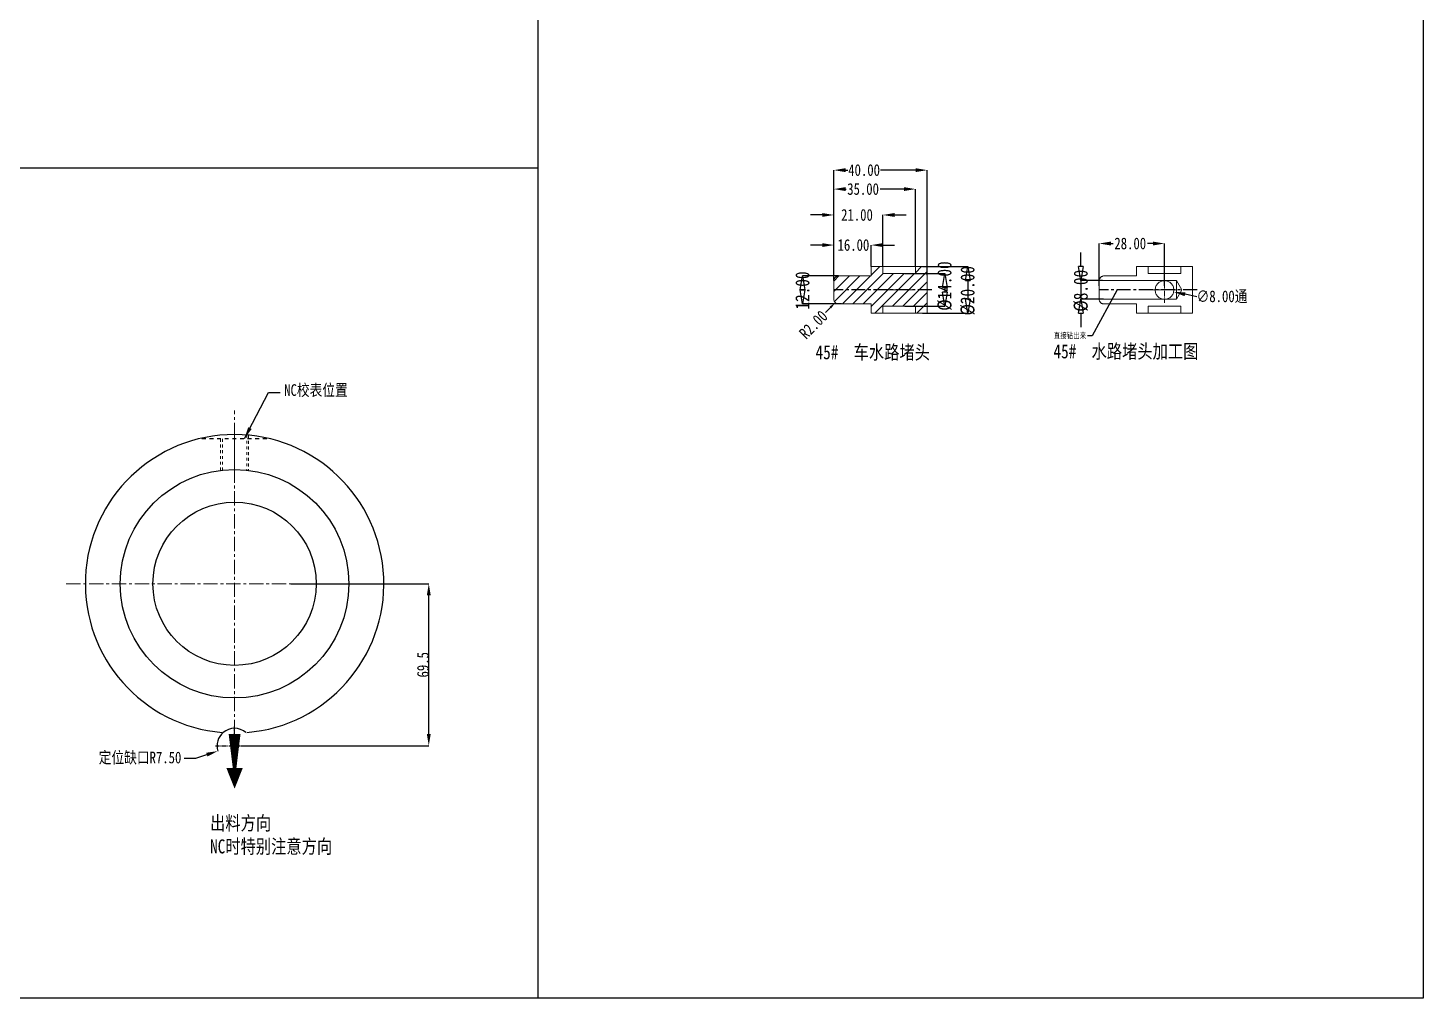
# Model space of a CAD drawing. Header units: millimetres. Extents: x 1727 to 4210, y -6182 to 759.
# Drawn here: x 2511 to 3109, y -249 to 167 of the extents above; entities that cross this region are included whole.
import ezdxf

# ---------------------------------------------------------------- set-up
doc = ezdxf.new("R2010")
doc.units = ezdxf.units.MM
doc.header["$LTSCALE"] = 16.335
doc.header["$PDMODE"] = 3
doc.header["$PDSIZE"] = 0.3125
for name, pattern in [('CENTER', [0.6, 0.375, -0.075, 0.075, -0.075]), ('HIDDEN', [0.2, 0.1, -0.1]), ('HIDDENX2', [0.75, 0.5, -0.25])]:
    doc.linetypes.add(name, pattern=pattern)
doc.layers.get('0').update_dxf_attribs({"linetype": 'CONTINUOUS'})
doc.layers.get('Defpoints').update_dxf_attribs({"linetype": 'CONTINUOUS'})
for name, color, linetype, lineweight in [('cool', 153, 'HIDDEN', 9), ('dim', 82, 'CONTINUOUS', 9), ('screw', 33, 'CONTINUOUS', 13), ('虚线', 6, 'HIDDENX2', 13)]:
    doc.layers.add(name, color=color, linetype=linetype, lineweight=lineweight)
doc.layers.add('DEFAULT_2', color=8, linetype='HIDDEN')
doc.styles.get("Standard").update_dxf_attribs({"font": 'txt', "width": 0.8})
doc.dimstyles.new('ISO-25', dxfattribs={"dimtxt": 8, "dimasz": 6, "dimexe": 1.25, "dimexo": 0.625, "dimgap": 0, "dimtad": 1, "dimdsep": 46, "dimtxsty": 'Standard', "dimcen": 0, "dimclrd": 4, "dimclre": 4, "dimclrt": 6, "dimazin": 0, "dimtfac": 1, "dimtofl": 0, "dimtmove": 0, "dimatfit": 3, "dimfxl": 0, "dimarcsym": 0})
doc.dimstyles.get("Standard").update_dxf_attribs({"dimtxt": 0.15625, "dimasz": 0.1875, "dimexe": 0.125, "dimexo": 0.0625, "dimtad": 0, "dimtih": 1, "dimtoh": 1, "dimdsep": 46, "dimtxsty": 'Standard', "dimcen": 0.09, "dimadec": 0, "dimazin": 0, "dimtp": 0.01, "dimtm": 0.01, "dimtfac": 1, "dimtofl": 0, "dimtmove": 0, "dimatfit": 3, "dimfxl": 0, "dimtolj": 1, "dimarcsym": 0})
doc.dimstyles.new('STANDARD$0', dxfattribs={"dimscale": 2, "dimtxt": 3, "dimasz": 3, "dimexe": 1.25, "dimexo": 0.625, "dimgap": 0.5, "dimtad": 0, "dimdsep": 46, "dimlunit": 6, "dimtxsty": 'Standard', "dimblk": 'CLOSEDBLANK', "dimcen": 0, "dimclrt": 2, "dimazin": 2, "dimtfac": 2, "dimtmove": 1, "dimatfit": 3, "dimfxl": 0, "dimtolj": 1, "dimtzin": 0, "dimarcsym": 0})

# ---------------------------------------------------------------- blocks, each defined once
blk = doc.blocks.new('*D293')
at = {"color": 4, "lineweight": -2, "ltscale": 0.5}
for p, q in [((2623.76, -71.6), (2682.87, -71.6)), ((2682.87, -136.1), (2682.87, -76.6)), ((2602.33, -141.1), (2682.87, -141.1))]:
    blk.add_line(p, q, dxfattribs=at)
at = {"color": 4, "ltscale": 0.5}
for points in [[(2682.04, -76.6), (2683.71, -76.6), (2682.87, -71.6)], [(2682.04, -136.1), (2683.71, -136.1), (2682.87, -141.1)]]:
    blk.add_solid(points, dxfattribs=at)
at = {"layer": 'Defpoints', "color": 0, "ltscale": 0.5}
for p in [(2623.76, -71.6), (2682.87, -71.6), (2602.33, -141.1)]:
    blk.add_point(p, dxfattribs=at)
at = {"color": 6, "ltscale": 0.5, "insert": (2680.37, -106.35), "char_height": 5, "attachment_point": 5, "rotation": 90}
blk.add_mtext('69.5', dxfattribs=at)
blk = doc.blocks.new('*D253')
at = {"color": 6, "lineweight": -2}
for p, q in [((2577.93, -146.4), (2582.93, -146.4)), ((2582.93, -146.4), (2587.69, -144.89))]:
    blk.add_line(p, q, dxfattribs=at)
blk.add_arc((2599.61, -141.1), 7.5, 130.51757, 197.60936, dxfattribs=at)
at = {"color": 6}
blk.add_solid([(2587.44, -144.09), (2587.94, -145.68), (2592.46, -143.37)], dxfattribs=at)
at = {"layer": 'Defpoints', "color": 0}
for p in [(2592.46, -143.37), (2599.61, -141.1)]:
    blk.add_point(p, dxfattribs=at)
at = {"color": 3, "insert": (2559.06, -146.4), "char_height": 5, "attachment_point": 5}
blk.add_mtext('\\A1;{\\fSimSun|b0|i0|c134|p2;定位缺口}R7.50', dxfattribs=at)
blk = doc.blocks.new('_ClosedBlank')
at = {"color": 0, "linetype": 'ByBlock', "lineweight": -2}
for p, q in [((-1, 0.167), (0, 0)), ((-1, 0.167), (-1, -0.167)), ((0, 0), (-1, -0.167))]:
    blk.add_line(p, q, dxfattribs=at)
blk = doc.blocks.new('*D254')
at = {"color": 6, "lineweight": -2}
for p, q in [((2858.58, 60.39), (2843.12, 60.39)), ((2859.83, 48.39), (2843.12, 48.39))]:
    blk.add_line(p, q, dxfattribs=at)
at = {"layer": 'Defpoints', "color": 0}
for p in [(2858.58, 60.39), (2843.12, 48.39), (2859.83, 48.39)]:
    blk.add_point(p, dxfattribs=at)
at = {"color": 6, "lineweight": -2, "xscale": 6, "yscale": 6, "zscale": 6}
for p, rotation in [((2843.12, 60.39), 90), ((2843.12, 48.39), 270)]:
    blk.add_blockref('_ClosedBlank', p, dxfattribs=dict(at, rotation=rotation))
at = {"color": 4, "insert": (2843.12, 54.16), "char_height": 6, "attachment_point": 5, "rotation": 90}
blk.add_mtext('\\A1;12.00', dxfattribs=at)
blk = doc.blocks.new('*D294')
at = {"color": 4, "lineweight": -2}
for p, q in [((2851.58, 73.65), (2846.58, 73.65)), ((2856.58, 58.39), (2856.58, 73.65)), ((2872.58, 64.39), (2872.58, 73.65)), ((2877.58, 73.65), (2882.58, 73.65))]:
    blk.add_line(p, q, dxfattribs=at)
at = {"color": 4}
for points in [[(2851.58, 74.48), (2851.58, 72.81), (2856.58, 73.65)], [(2877.58, 74.48), (2877.58, 72.81), (2872.58, 73.65)]]:
    blk.add_solid(points, dxfattribs=at)
at = {"layer": 'Defpoints', "color": 0}
for p in [(2872.58, 73.65), (2872.58, 64.39), (2856.58, 58.39)]:
    blk.add_point(p, dxfattribs=at)
at = {"color": 6, "insert": (2864.97, 73.65), "char_height": 5, "attachment_point": 5}
blk.add_mtext('\\A1;16.00', dxfattribs=at)
blk = doc.blocks.new('*D295')
at = {"color": 4, "lineweight": -2}
for p, q in [((2851.58, 86.55), (2846.58, 86.55)), ((2856.58, 58.39), (2856.58, 86.55)), ((2877.58, 64.39), (2877.58, 86.55)), ((2882.58, 86.55), (2887.58, 86.55))]:
    blk.add_line(p, q, dxfattribs=at)
at = {"color": 4}
for points in [[(2851.58, 87.39), (2851.58, 85.72), (2856.58, 86.55)], [(2882.58, 87.39), (2882.58, 85.72), (2877.58, 86.55)]]:
    blk.add_solid(points, dxfattribs=at)
at = {"layer": 'Defpoints', "color": 0}
for p in [(2877.58, 86.55), (2877.58, 64.39), (2856.58, 58.39)]:
    blk.add_point(p, dxfattribs=at)
at = {"color": 6, "insert": (2866.49, 86.55), "char_height": 5, "attachment_point": 5}
blk.add_mtext('\\A1;21.00', dxfattribs=at)
blk = doc.blocks.new('*D296')
at = {"color": 4, "lineweight": -2}
for p, q in [((2856.58, 58.39), (2856.58, 97.66)), ((2861.58, 97.66), (2861.78, 97.66)), ((2886.58, 97.66), (2876.45, 97.66)), ((2891.58, 64.39), (2891.58, 97.66))]:
    blk.add_line(p, q, dxfattribs=at)
at = {"color": 4}
for points in [[(2861.58, 98.49), (2861.58, 96.83), (2856.58, 97.66)], [(2886.58, 98.49), (2886.58, 96.83), (2891.58, 97.66)]]:
    blk.add_solid(points, dxfattribs=at)
at = {"layer": 'Defpoints', "color": 0}
for p in [(2891.58, 97.66), (2891.58, 64.39), (2856.58, 58.39)]:
    blk.add_point(p, dxfattribs=at)
at = {"color": 6, "insert": (2869.11, 97.66), "char_height": 5, "attachment_point": 5}
blk.add_mtext('\\A1;35.00', dxfattribs=at)
blk = doc.blocks.new('*D297')
at = {"color": 4, "lineweight": -2}
for p, q in [((2856.58, 58.39), (2856.58, 105.79)), ((2861.58, 105.79), (2862.55, 105.79)), ((2891.58, 105.79), (2876.55, 105.79)), ((2896.58, 60.67), (2896.58, 105.79))]:
    blk.add_line(p, q, dxfattribs=at)
at = {"color": 4}
for points in [[(2861.58, 106.62), (2861.58, 104.95), (2856.58, 105.79)], [(2891.58, 106.62), (2891.58, 104.95), (2896.58, 105.79)]]:
    blk.add_solid(points, dxfattribs=at)
at = {"layer": 'Defpoints', "color": 0}
for p in [(2896.58, 105.79), (2896.58, 60.67), (2856.58, 58.39)]:
    blk.add_point(p, dxfattribs=at)
at = {"color": 6, "insert": (2869.55, 105.79), "char_height": 5, "attachment_point": 5}
blk.add_mtext('\\A1;40.00', dxfattribs=at)
blk = doc.blocks.new('*D298')
at = {"color": 6, "lineweight": -2}
for p, q in [((2886.94, 61.39), (2904.12, 61.39)), ((2904.12, 55.39), (2904.12, 53.39)), ((2886.94, 47.39), (2904.12, 47.39))]:
    blk.add_line(p, q, dxfattribs=at)
at = {"layer": 'Defpoints', "color": 0}
for p in [(2886.94, 61.39), (2886.94, 47.39), (2904.12, 47.39)]:
    blk.add_point(p, dxfattribs=at)
at = {"color": 6, "lineweight": -2, "xscale": 6, "yscale": 6, "zscale": 6}
for p, rotation in [((2904.12, 61.39), 90), ((2904.12, 47.39), 270)]:
    blk.add_blockref('_ClosedBlank', p, dxfattribs=dict(at, rotation=rotation))
at = {"color": 4, "insert": (2904.12, 56.08), "char_height": 6, "attachment_point": 5, "rotation": 90}
blk.add_mtext('\\A1;%%c14.00', dxfattribs=at)
blk = doc.blocks.new('*D299')
at = {"color": 4, "lineweight": -2}
blk.add_line((3012.27, 51.44), (3007.15, 52.53), dxfattribs=at)
at = {"color": 4}
blk.add_solid([(3007.33, 53.34), (3006.98, 51.71), (3002.26, 53.56)], dxfattribs=at)
at = {"layer": 'Defpoints', "color": 0}
for p in [(2994.44, 55.22), (3002.26, 53.56)]:
    blk.add_point(p, dxfattribs=at)
at = {"color": 6, "insert": (3023.01, 51.44), "char_height": 5, "attachment_point": 5}
blk.add_mtext('\\A1;∅8.00{\\fSimSun|b0|i0|c134|p2;通}', dxfattribs=at)
blk = doc.blocks.new('*D300')
at = {"color": 4, "lineweight": -2}
for p, q in [((2970.35, 56.11), (2970.35, 74.31)), ((2975.35, 74.31), (2976.32, 74.31)), ((2993.35, 74.31), (2990.99, 74.31)), ((2998.35, 56.11), (2998.35, 74.31))]:
    blk.add_line(p, q, dxfattribs=at)
at = {"color": 4}
for points in [[(2975.35, 75.15), (2975.35, 73.48), (2970.35, 74.31)], [(2993.35, 75.15), (2993.35, 73.48), (2998.35, 74.31)]]:
    blk.add_solid(points, dxfattribs=at)
at = {"layer": 'Defpoints', "color": 0}
for p in [(2970.35, 74.31), (2970.35, 56.11), (2998.35, 56.11)]:
    blk.add_point(p, dxfattribs=at)
at = {"color": 6, "insert": (2983.66, 74.31), "char_height": 5, "attachment_point": 5}
blk.add_mtext('\\A1;28.00', dxfattribs=at)
blk = doc.blocks.new('*D255')
at = {"color": 6, "lineweight": -2}
for p, q in [((2962.53, 64.39), (2962.53, 70.39)), ((2971.75, 58.39), (2962.53, 58.39)), ((2962.53, 58.39), (2962.53, 50.39)), ((2972.17, 50.39), (2962.53, 50.39)), ((2962.53, 44.39), (2962.53, 38.39))]:
    blk.add_line(p, q, dxfattribs=at)
at = {"layer": 'Defpoints', "color": 0}
for p in [(2971.75, 58.39), (2962.53, 50.39), (2972.17, 50.39)]:
    blk.add_point(p, dxfattribs=at)
at = {"color": 6, "lineweight": -2, "xscale": 6, "yscale": 6, "zscale": 6}
for p, rotation in [((2962.53, 58.39), 270), ((2962.53, 50.39), 90)]:
    blk.add_blockref('_ClosedBlank', p, dxfattribs=dict(at, rotation=rotation))
at = {"color": 4, "insert": (2962.53, 54.08), "char_height": 6, "attachment_point": 5, "rotation": 90}
blk.add_mtext('\\A1;%%c8.00', dxfattribs=at)
blk = doc.blocks.new('*D301')
at = {"color": 6, "lineweight": -2}
for p, q in [((2894.65, 64.39), (2914, 64.39)), ((2914, 58.39), (2914, 50.39)), ((2894.65, 44.39), (2914, 44.39))]:
    blk.add_line(p, q, dxfattribs=at)
at = {"layer": 'Defpoints', "color": 0}
for p in [(2894.65, 64.39), (2894.65, 44.39), (2914, 44.39)]:
    blk.add_point(p, dxfattribs=at)
at = {"color": 6, "lineweight": -2, "xscale": 6, "yscale": 6, "zscale": 6}
for p, rotation in [((2914, 64.39), 90), ((2914, 44.39), 270)]:
    blk.add_blockref('_ClosedBlank', p, dxfattribs=dict(at, rotation=rotation))
at = {"color": 4, "insert": (2914, 54.07), "char_height": 6, "attachment_point": 5, "rotation": 90}
blk.add_mtext('\\A1;%%c20.00', dxfattribs=at)
blk = doc.blocks.new('*D302')
at = {"color": 6, "lineweight": -2}
blk.add_line((2852.95, 44.71), (2855.06, 46.84), dxfattribs=at)
at = {"color": 6}
blk.add_solid([(2854.71, 47.19), (2855.42, 46.49), (2857.18, 48.97)], dxfattribs=at)
at = {"layer": 'Defpoints', "color": 0}
for p in [(2857.18, 48.97), (2858.58, 50.39)]:
    blk.add_point(p, dxfattribs=at)
at = {"color": 4, "insert": (2847.79, 39.5), "char_height": 5, "attachment_point": 5, "rotation": 45.25651}
blk.add_mtext('\\A1;R2.00', dxfattribs=at)

msp = doc.modelspace()

# ---------------------------------------------------------------- hatches: boundary and pattern name
h = msp.add_hatch()
h.set_pattern_fill('ANSI31', color=4, style=0)
h.set_pattern_definition([(45, (1434.3034, -317.8572), (-2.245064, 2.245064), [])])
h.paths.add_polyline_path([(2896.584, 54.393), (2896.584, 64.393), (2891.584, 64.393), (2891.584, 61.393), (2877.584, 61.393), (2877.584, 64.393), (2872.584, 64.393), (2872.584, 60.393), (2858.584, 60.393, 0.4142136), (2856.584, 58.393), (2856.584, 54.393)])
h.paths.add_polyline_path([(2856.584, 54.393), (2856.584, 50.393, 0.4142136), (2858.584, 48.393), (2872.584, 48.393), (2872.584, 44.393), (2877.584, 44.393), (2877.584, 47.393), (2891.584, 47.393), (2891.584, 44.393), (2896.584, 44.393), (2896.584, 54.393)])

# ---------------------------------------------------------------- linework, layer by layer
at = {"ltscale": 0.5}
for p, q in [((2729.665, 436.4), (2729.665, -249.313)), ((2227.542, 106.775), (2729.665, 106.775))]:
    msp.add_line(p, q, dxfattribs=at)
at = {"color": 1, "linetype": 'CENTER', "ltscale": 0.970285}
for p, q in [((2898.584, 54.393), (2856.584, 54.393)), ((3012.349, 54.393), (2970.349, 54.393))]:
    msp.add_line(p, q, dxfattribs=at)
at = {"color": 1, "linetype": 'CENTER', "lineweight": 0}
for p, q in [((2599.607, -145.885), (2599.607, 2.676)), ((2527.402, -71.604), (2671.812, -71.604))]:
    msp.add_line(p, q, dxfattribs=at)
at = {"color": 1, "linetype": 'CENTER', "ltscale": 0.3}
for p, q in [((2599.607, -149.354), (2599.607, -132.854)), ((2591.357, -141.104), (2607.857, -141.104))]:
    msp.add_line(p, q, dxfattribs=at)
at = {"ltscale": 0.5}
msp.add_lwpolyline([(2227.542, 436.4), (3109.231, 436.4), (3109.231, -249.313), (2227.542, -249.313)], close=True, dxfattribs=at)
msp.add_lwpolyline([(2599.607, -159.509, 0, 7.027, 0), (2599.607, -150.642, 1.562, 5.075, -0.0000107), (2599.607, -136.104, 5.075, 5.075, -0.0207624)], format="xyseb")
for radius in [49, 35]:
    msp.add_circle((2599.607, -71.604), radius, dxfattribs=at)
for centre, radius, start, end in [((2599.607, -71.604), 64, 274.737254, 265.26274), ((2599.607, -141.104), 7.5, 49.312241, 130.687754)]:
    msp.add_arc(centre, radius, start, end, dxfattribs=at)
at = {"layer": 'cool', "color": 1, "linetype": 'CENTER', "ltscale": 0.621977}
msp.add_line((2599.607, -6.895), (2599.607, -22.09), dxfattribs=at)
at = {"layer": 'DEFAULT_2', "color": 8, "linetype": 'HIDDEN'}
msp.add_line((2585.607, -9.289), (2613.607, -9.289), dxfattribs=at)
at = {"layer": 'screw', "color": 92, "linetype": 'HIDDEN', "ltscale": 0.746373}
for p, q in [((2593.607, -9.506), (2593.607, -22.973)), ((2605.607, -7.886), (2605.607, -22.973))]:
    msp.add_line(p, q, dxfattribs=at)
at = {"layer": 'screw', "linetype": 'HIDDEN', "ltscale": 0.746373}
for p, q in [((2594.357, -9.506), (2594.357, -22.886)), ((2604.857, -7.82), (2604.857, -22.886))]:
    msp.add_line(p, q, dxfattribs=at)
at = {"layer": 'screw', "color": 1, "linetype": 'CENTER', "ltscale": 0.466483}
msp.add_line((2599.607, -9.506), (2599.607, -20.057), dxfattribs=at)
at = {"layer": '虚线', "ltscale": 10}
for p, q in [((2872.584, 60.393), (2858.584, 60.393)), ((2872.584, 64.393), (2872.584, 60.393)), ((2896.584, 64.393), (2872.584, 64.393)), ((2877.584, 64.393), (2877.584, 61.393)), ((2891.584, 61.393), (2877.584, 61.393)), ((2891.584, 64.393), (2891.584, 61.393)), ((2896.584, 64.393), (2896.584, 44.393)), ((2986.349, 60.393), (2972.349, 60.393)), ((2986.349, 64.393), (2986.349, 60.393)), ((3010.349, 64.393), (2986.349, 64.393)), ((2991.349, 64.393), (2991.349, 61.393)), ((3005.349, 61.393), (2991.349, 61.393)), ((3005.349, 64.393), (3005.349, 61.393)), ((3010.349, 64.393), (3010.349, 44.393)), ((2856.584, 50.393), (2856.584, 58.393)), ((2970.349, 58.393), (3003.474, 58.393)), ((2970.349, 50.393), (2970.349, 58.393)), ((3005.771, 54.411), (3003.451, 50.393)), ((3003.472, 58.393), (3003.453, 50.397)), ((3005.771, 54.411), (3003.472, 58.393)), ((2872.584, 48.393), (2858.584, 48.393)), ((2872.584, 44.393), (2872.584, 48.393)), ((2970.349, 50.393), (3003.451, 50.393)), ((2986.349, 48.393), (2972.349, 48.393)), ((2986.349, 44.393), (2986.349, 48.393)), ((2896.584, 44.393), (2872.584, 44.393)), ((2877.584, 44.393), (2877.584, 47.393)), ((2891.584, 47.393), (2877.584, 47.393)), ((2891.584, 44.393), (2891.584, 47.393)), ((3010.349, 44.393), (2986.349, 44.393)), ((2991.349, 44.393), (2991.349, 47.393)), ((3005.349, 47.393), (2991.349, 47.393)), ((3005.349, 44.393), (3005.349, 47.393))]:
    msp.add_line(p, q, dxfattribs=at)
at = {"layer": '虚线', "color": 1, "linetype": 'CENTER', "ltscale": 0.310989}
for p, q in [((2998.349, 48.893), (2998.349, 59.893)), ((2879.084, 54.393), (2890.084, 54.393)), ((2992.849, 54.393), (3003.849, 54.393))]:
    msp.add_line(p, q, dxfattribs=at)
at = {"layer": '虚线', "ltscale": 10}
msp.add_circle((2998.349, 54.393), 4, dxfattribs=at)
for centre, start, end in [((2858.584, 58.393), 90, 180), ((2972.349, 58.393), 90, 180), ((2858.584, 50.393), 180, 270), ((2972.349, 50.393), 180, 270)]:
    msp.add_arc(centre, 2, start, end, dxfattribs=at)

# ---------------------------------------------------------------- texts
at = {"char_height": 6, "attachment_point": 1}
for s, insert, width in [('{\\fSimSun|b0|i0|c134|p2;45#  车水路堵头}', (2848.722, 30.69), 71.53055), ('{\\fSimSun|b0|i0|c134|p2;45#  水路堵头加工图}', (2950.74, 31.078), 71.53055), ('{\\fSimSun|b0|i0|c134|p2;出料方向\\P\\C6;NC时特别注意方向}', (2589.092, -171.255), 97.10809)]:
    msp.add_mtext(s, dxfattribs=dict(at, insert=insert, width=width))
at = {"layer": 'dim'}
for s, insert, char_height, attachment_point in [('\\A1;{\\fSimSun|b0|i0|c134|p2;直接钻出来}', (2964.807, 34.712), 2.5, 6), ('\\A1;NC{\\fSimSun|b0|i0|c134|p2;校表位置}', (2620.877, 11.182), 5, 4)]:
    msp.add_mtext(s, dxfattribs=dict(at, insert=insert, char_height=char_height, attachment_point=attachment_point))

# ---------------------------------------------------------------- dimensions: what is measured, and where the dimension line sits
for base, p1, p2, picture, middle in [((2896.584, 105.785), (2856.584, 58.393), (2896.584, 60.672), '*D297', (2869.549, 105.785)), ((2891.584, 97.661), (2856.584, 58.393), (2891.584, 64.393), '*D296', (2869.113, 97.661)), ((2877.584, 86.555), (2856.584, 58.393), (2877.584, 64.393), '*D295', (2866.488, 86.555)), ((2872.584, 73.647), (2856.584, 58.393), (2872.584, 64.393), '*D294', (2864.969, 73.647)), ((2970.349, 74.313), (2998.349, 56.111), (2970.349, 56.111), '*D300', (2983.656, 74.313))]:
    dim = msp.add_linear_dim(base=base, p1=p1, p2=p2, dimstyle='STANDARD$0', override={"dimscale": 1, "dimtxt": 5, "dimasz": 5, "dimexe": 0, "dimexo": 0, "dimgap": 0, "dimtih": 1, "dimtoh": 1, "dimzin": 0, "dimlunit": 2, "dimclrd": 4, "dimclre": 4, "dimclrt": 6, "dimazin": 0, "dimtp": 0.01, "dimtm": 0.01, "dimtfac": 1, "dimtofl": 0, "dimtmove": 0, "dimfxl": 1.25})
    dim.commit()
    dim.dimension.update_dxf_attribs({"geometry": picture, "text_midpoint": middle, "dimtype": 160})
for base, p1, p2, override, picture, middle in [((2904.118, 47.393), (2886.937, 61.393), (2886.937, 47.393), {"dimexe": 0, "dimexo": 0, "dimgap": 0, "dimzin": 0, "dimclrd": 6, "dimclre": 6, "dimclrt": 4}, '*D298', (2904.118, 56.083)), ((2913.997, 44.393), (2894.646, 64.393), (2894.646, 44.393), {"dimexe": 0, "dimexo": 0, "dimgap": 0, "dimzin": 0, "dimclrd": 6, "dimclre": 6, "dimclrt": 4}, '*D301', (2913.997, 54.074)), ((2962.532, 50.393), (2971.746, 58.393), (2972.171, 50.393), {"dimtxt": 3, "dimexe": 0, "dimexo": 0, "dimgap": 0, "dimzin": 0, "dimclrd": 6, "dimclre": 6, "dimclrt": 4}, '*D255', (2962.532, 54.078))]:
    dim = msp.add_linear_dim(base=base, p1=p1, p2=p2, angle=90, text='%%c<>', dimstyle='STANDARD$0', override=override)
    dim.commit()
    dim.dimension.update_dxf_attribs({"geometry": picture, "text_midpoint": middle, "dimtype": 160})
dim = msp.add_linear_dim(base=(2843.117, 48.393), p1=(2858.584, 60.393), p2=(2859.827, 48.393), angle=90, dimstyle='STANDARD$0', override={"dimexe": 0, "dimexo": 0, "dimgap": 0, "dimzin": 0, "dimclrd": 6, "dimclre": 6, "dimclrt": 4})
dim.commit()
dim.dimension.update_dxf_attribs({"geometry": '*D254', "text_midpoint": (2843.117, 54.162), "dimtype": 160})
dim = msp.add_diameter_dim_2p(p1=(2994.436, 55.223), p2=(3002.262, 53.563), text='<>{\\fSimSun|b0|i0|c134|p2;通}', dimstyle='Standard', override={"dimtxt": 5, "dimasz": 5, "dimexe": 0, "dimexo": 0, "dimgap": 0, "dimzin": 0, "dimcen": 0, "dimclrd": 4, "dimclre": 4, "dimclrt": 6, "dimadec": 2, "dimfxl": 1.25, "dimtzin": 0})
dim.commit()
dim.dimension.update_dxf_attribs({"geometry": '*D299', "text_midpoint": (3012.273, 51.44), "dimtype": 163})
dim = msp.add_radius_dim(center=(2858.584, 50.393), mpoint=(2857.176, 48.973), dimstyle='Standard', override={"dimtxt": 5, "dimasz": 3, "dimexe": 0, "dimexo": 0, "dimgap": 0, "dimtih": 0, "dimtoh": 0, "dimzin": 0, "dimcen": 0, "dimclrd": 6, "dimclre": 6, "dimclrt": 4, "dimadec": 2, "dimtp": 0, "dimtm": 0, "dimtzin": 0})
dim.commit()
dim.dimension.update_dxf_attribs({"geometry": '*D302', "text_midpoint": (2847.79, 39.502)})
at = {"ltscale": 0.5}
dim = msp.add_linear_dim(base=(2682.873, -71.604), p1=(2602.329, -141.104), p2=(2623.763, -71.604), angle=90, dimstyle='ISO-25', override={"dimtxt": 5, "dimasz": 5, "dimexe": 0, "dimexo": 0, "dimfxl": 1.25}, dxfattribs=at)
dim.commit()
dim.dimension.update_dxf_attribs({"geometry": '*D293', "text_midpoint": (2680.373, -106.354)})
dim = msp.add_radius_dim(center=(2599.607, -141.104), mpoint=(2592.458, -143.373), text='{\\fSimSun|b0|i0|c134|p2;定位缺口}<>', dimstyle='Standard', override={"dimtxt": 5, "dimasz": 5, "dimexe": 0, "dimexo": 0, "dimgap": 0, "dimtad": 0, "dimzin": 0, "dimcen": 0, "dimclrd": 6, "dimclre": 6, "dimclrt": 3, "dimadec": 2, "dimtol": 0, "dimfxl": 1.25, "dimtzin": 0, "dimarcsym": 2})
dim.commit()
dim.dimension.update_dxf_attribs({"geometry": '*D253', "text_midpoint": (2559.06, -146.398)})

# ---------------------------------------------------------------- leaders
at = {"layer": 'dim', "annotation_type": 0, "has_hookline": 1}
for points, override, hookline_direction, text_width in [([(2978.105, 54.393), (2967.307, 34.712), (2965.307, 34.712)], {"dimtxt": 2.5, "dimasz": 2, "dimexe": 0, "dimexo": 0, "dimgap": 0.49975, "dimtad": 0, "dimzin": 0, "dimcen": 2.673, "dimadec": 2, "dimtol": 0, "dimtzin": 0}, 1, 13.989), ([(2603.867, -9.289), (2614.196, 10.37), (2619.196, 10.37)], {"dimtxt": 2.5, "dimasz": 5, "dimexe": 0, "dimexo": 0, "dimgap": 0.49975, "dimtad": 0, "dimzin": 0, "dimcen": 0, "dimadec": 2, "dimtol": 0, "dimtzin": 0}, 0, 30.467)]:
    msp.add_leader(points, dimstyle='Standard', override=override, dxfattribs=dict(at, hookline_direction=hookline_direction, text_width=text_width))

doc.saveas('drawing.dxf')
